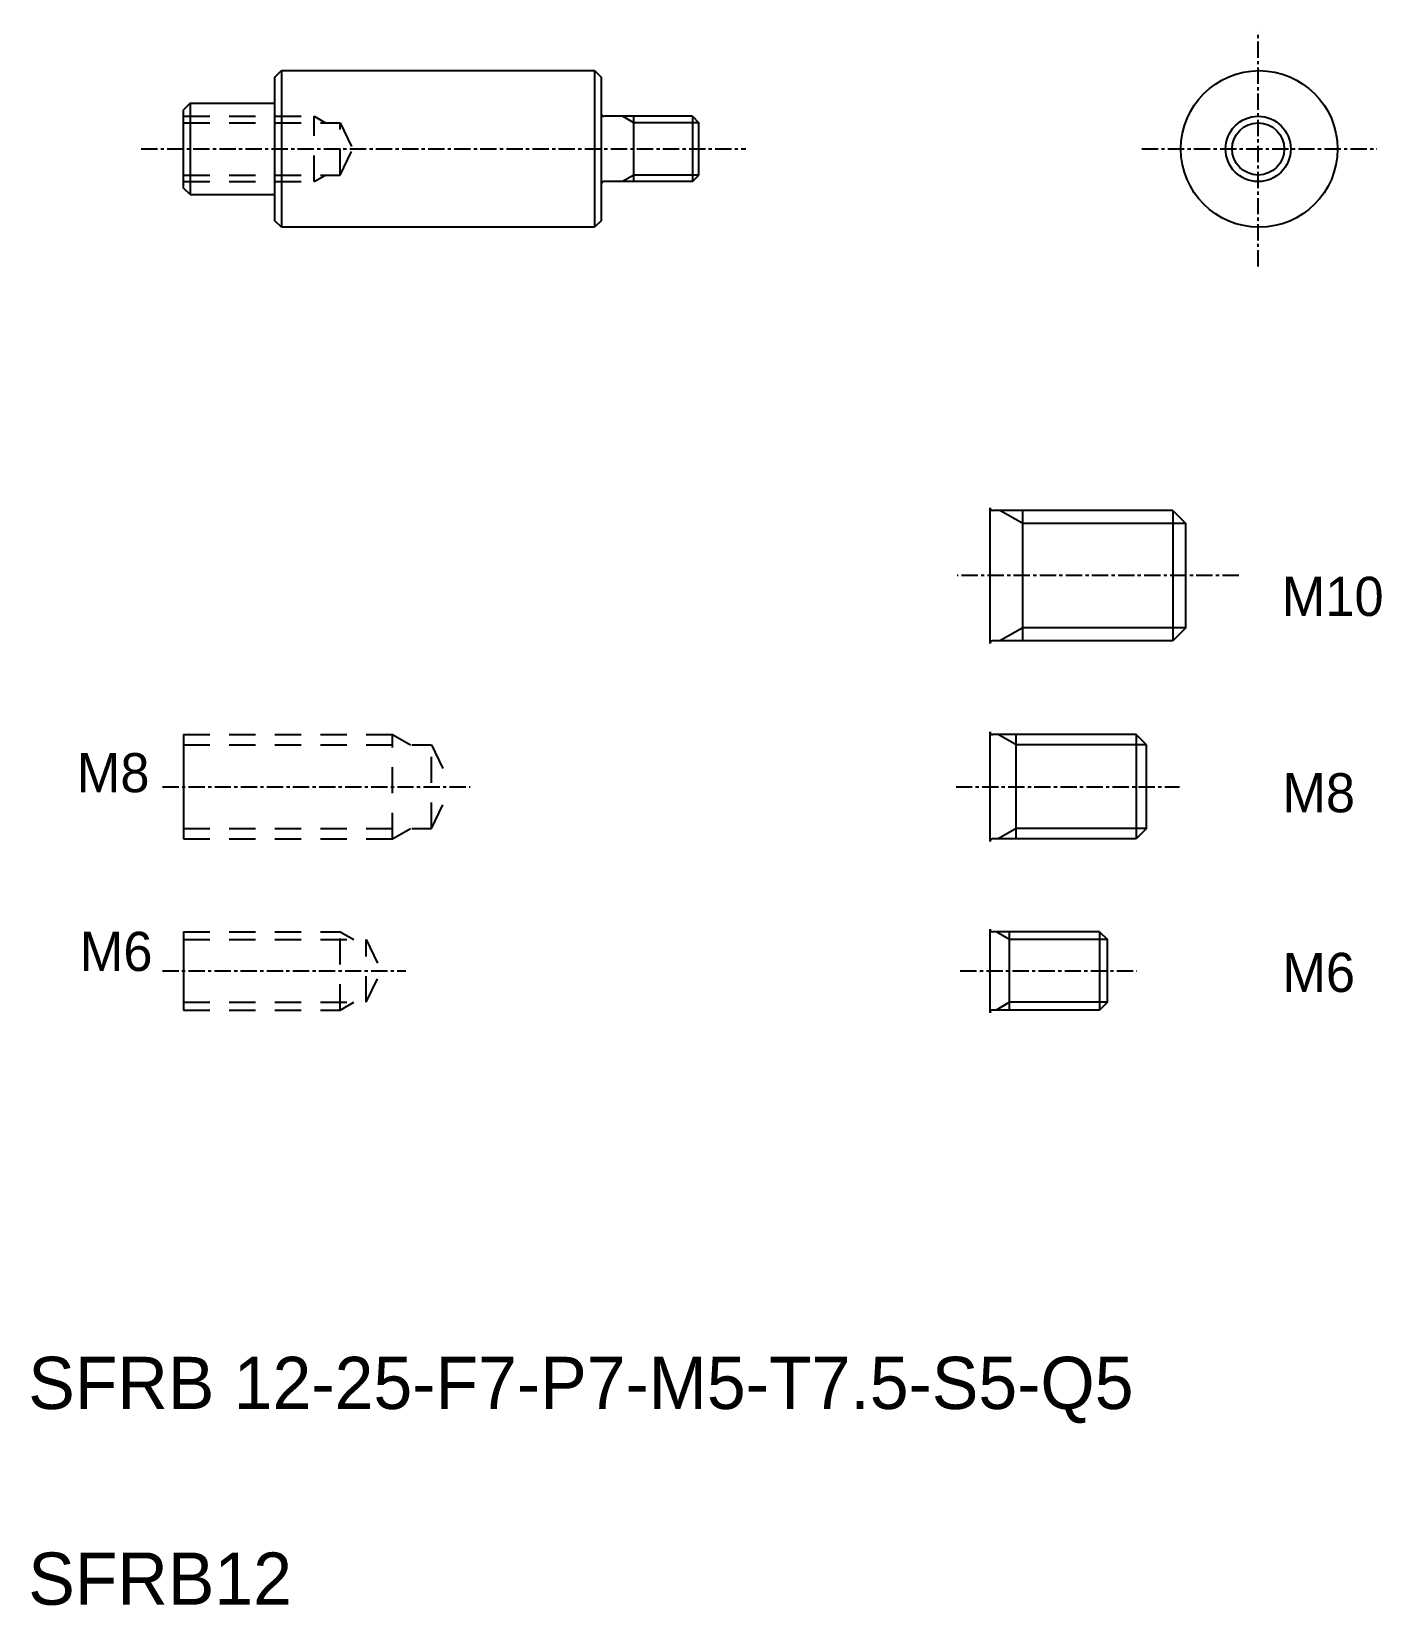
# Model space of a CAD drawing. Extents: x 67 to 170, y 61 to 182.
import ezdxf

# ---------------------------------------------------------------- set-up
doc = ezdxf.new("R2010")
doc.units = 0
doc.linetypes.add('CENTER', pattern=[2, 1.25, -0.25, 0.25, -0.25])
doc.linetypes.add('DASHED', pattern=[3.5, 2, -1.5])
doc.layers.get('0').update_dxf_attribs({"linetype": 'CONTINUOUS'})
doc.layers.add('CENTER', color=1, linetype='CENTER')

msp = doc.modelspace()

# ---------------------------------------------------------------- linework, layer by layer
for p, q in [((85.41, 178.26), (85.91, 178.76)), ((85.91, 178.76), (85.91, 166.76)), ((85.91, 178.76), (109.91, 178.76)), ((109.91, 178.76), (109.91, 166.76)), ((109.91, 178.76), (110.41, 178.26)), ((85.41, 167.26), (85.41, 178.26)), ((110.41, 178.26), (110.41, 167.26)), ((78.91, 176.26), (78.41, 175.76)), ((78.41, 169.76), (78.41, 175.76)), ((85.91, 175.76), (85.91, 175.76)), ((112.91, 170.26), (112.91, 175.26)), ((117.41, 175.26), (117.91, 174.76)), ((117.91, 170.76), (117.91, 174.76)), ((85.91, 172.76), (85.91, 172.76)), ((117.41, 170.26), (117.91, 170.76)), ((78.91, 169.26), (78.41, 169.76)), ((85.91, 166.76), (85.41, 167.26)), ((109.91, 166.76), (85.91, 166.76)), ((110.41, 167.26), (109.91, 166.76)), ((142.72, 135.06), (142.72, 145.06)), ((154.22, 145.06), (155.22, 144.06)), ((155.22, 136.06), (155.22, 144.06)), ((155.22, 136.06), (154.22, 135.06)), ((78.41, 127.88), (78.41, 119.88)), ((142.22, 119.88), (142.22, 127.88)), ((152.22, 127.08), (151.42, 127.88)), ((152.22, 120.68), (152.22, 127.08)), ((152.22, 120.68), (151.42, 119.88)), ((78.41, 112.76), (78.41, 106.76)), ((141.72, 106.76), (141.72, 112.76)), ((148.62, 112.76), (149.22, 112.16)), ((149.22, 107.36), (149.22, 112.16)), ((149.22, 107.36), (148.62, 106.76))]:
    msp.add_line(p, q)
at = {"color": 7}
for p, q in [((78.91, 176.26), (78.91, 169.26)), ((117.41, 175.26), (117.41, 170.26))]:
    msp.add_line(p, q, dxfattribs=at)
at = {"color": 7, "linetype": 'CONTINUOUS'}
for p, q in [((78.91, 176.26), (85.21, 176.26)), ((117.41, 175.26), (110.61, 175.26)), ((117.41, 170.26), (110.61, 170.26)), ((78.91, 169.26), (85.21, 169.26)), ((154.22, 145.06), (140.42, 145.06)), ((154.22, 145.06), (154.22, 135.06)), ((154.22, 135.06), (140.42, 135.06)), ((151.42, 127.88), (140.42, 127.88)), ((151.42, 127.88), (151.42, 119.88)), ((151.42, 119.88), (140.42, 119.88)), ((148.62, 112.76), (140.42, 112.76)), ((148.62, 112.76), (148.62, 106.76)), ((148.62, 106.76), (140.42, 106.76))]:
    msp.add_line(p, q, dxfattribs=at)
at = {"color": 3, "linetype": 'DASHED'}
for p, q in [((78.41, 175.26), (88.41, 175.26)), ((88.41, 175.26), (89.28, 174.76)), ((88.41, 170.26), (88.41, 175.26)), ((78.41, 174.76), (90.41, 174.76)), ((90.41, 174.76), (91.36, 172.76)), ((90.41, 170.76), (90.41, 174.76)), ((90.41, 170.76), (91.36, 172.76)), ((78.41, 170.76), (90.41, 170.76)), ((78.41, 170.26), (88.41, 170.26)), ((88.41, 170.26), (89.28, 170.76)), ((78.41, 127.88), (94.41, 127.88)), ((94.41, 119.88), (94.41, 127.88)), ((94.41, 127.88), (95.8, 127.08)), ((78.41, 127.08), (97.41, 127.08)), ((97.41, 127.08), (98.93, 123.88)), ((97.41, 120.68), (97.41, 127.08)), ((97.41, 120.68), (98.93, 123.88)), ((78.41, 120.68), (97.41, 120.68)), ((94.41, 119.88), (95.8, 120.68)), ((78.41, 119.88), (94.41, 119.88)), ((78.41, 112.76), (90.41, 112.76)), ((90.41, 106.76), (90.41, 112.76)), ((90.41, 112.76), (91.45, 112.16)), ((78.41, 112.16), (92.41, 112.16)), ((92.41, 112.16), (93.55, 109.76)), ((92.41, 107.36), (92.41, 112.16)), ((92.41, 107.36), (93.55, 109.76)), ((78.41, 107.36), (92.41, 107.36)), ((78.41, 106.76), (90.41, 106.76)), ((90.41, 106.76), (91.45, 107.36))]:
    msp.add_line(p, q, dxfattribs=at)
at = {"color": 3}
for p, q in [((112.91, 174.76), (112.04, 175.26)), ((112.91, 170.76), (112.04, 170.26))]:
    msp.add_line(p, q, dxfattribs=at)
at = {"color": 3, "linetype": 'CONTINUOUS'}
for p, q in [((117.91, 174.76), (112.91, 174.76)), ((117.91, 170.76), (112.91, 170.76)), ((142.72, 144.06), (140.98, 145.06)), ((155.22, 144.06), (142.72, 144.06)), ((142.72, 136.06), (140.98, 135.06)), ((155.22, 136.06), (142.72, 136.06)), ((142.22, 127.08), (140.83, 127.88)), ((152.22, 127.08), (142.22, 127.08)), ((142.22, 120.68), (140.83, 119.88)), ((152.22, 120.68), (142.22, 120.68)), ((141.72, 112.16), (140.68, 112.76)), ((149.22, 112.16), (141.72, 112.16)), ((141.72, 107.36), (140.68, 106.76)), ((149.22, 107.36), (141.72, 107.36))]:
    msp.add_line(p, q, dxfattribs=at)
at = {"linetype": 'CONTINUOUS'}
for p, q in [((140.22, 134.86), (140.22, 145.26)), ((140.22, 119.68), (140.22, 128.08)), ((140.22, 106.56), (140.22, 112.96))]:
    msp.add_line(p, q, dxfattribs=at)
at = {"color": 2, "linetype": 'CONTINUOUS'}
msp.add_line((141.72, 112.16), (141.2, 112.46), dxfattribs=at)
msp.add_circle((160.85, 172.76), 6)
at = {"color": 7, "linetype": 'CONTINUOUS'}
msp.add_circle((160.77, 172.76), 2.5, dxfattribs=at)
at = {"color": 3, "linetype": 'CONTINUOUS'}
msp.add_circle((160.77, 172.76), 2, dxfattribs=at)
for centre, start, end in [((85.21, 176.46), 270, 0), ((110.61, 175.46), 180, 270), ((110.61, 170.06), 90, 180), ((85.21, 169.06), 0, 90)]:
    msp.add_arc(centre, 0.2, start, end)
at = {"linetype": 'CONTINUOUS'}
for centre, start, end in [((140.42, 145.26), 180, 270), ((140.42, 134.86), 90, 180), ((140.42, 128.08), 180, 270), ((140.42, 119.68), 90, 180), ((140.42, 112.96), 180, 270), ((140.42, 106.56), 90, 180)]:
    msp.add_arc(centre, 0.2, start, end, dxfattribs=at)
at = {"layer": 'CENTER', "color": 1, "linetype": 'CENTER'}
for p, q in [((160.77, 163.75), (160.77, 181.76)), ((75.15, 172.76), (121.49, 172.76)), ((151.85, 172.76), (169.86, 172.76)), ((159.28, 140.06), (137.69, 140.06)), ((76.79, 123.88), (100.37, 123.88)), ((137.61, 123.88), (154.75, 123.88)), ((76.78, 109.76), (95.45, 109.76)), ((137.94, 109.76), (151.47, 109.76))]:
    msp.add_line(p, q, dxfattribs=at)

# ---------------------------------------------------------------- texts
at = {"color": 7}
for s, p in [('M10', (162.58, 136.97)), ('M8', (70.22, 123.46)), ('M8', (162.62, 121.92)), ('M6', (70.45, 109.76)), ('M6', (162.62, 108.15))]:
    msp.add_text(s, height=3, dxfattribs=at).set_placement(p)
for s, p in [('SFRB 12-25-F7-P7-M5-T7.5-S5-Q5', (66.5, 76.19)), ('SFRB12', (66.5, 61.19))]:
    msp.add_text(s, height=4).set_placement(p)

doc.saveas('drawing.dxf')
